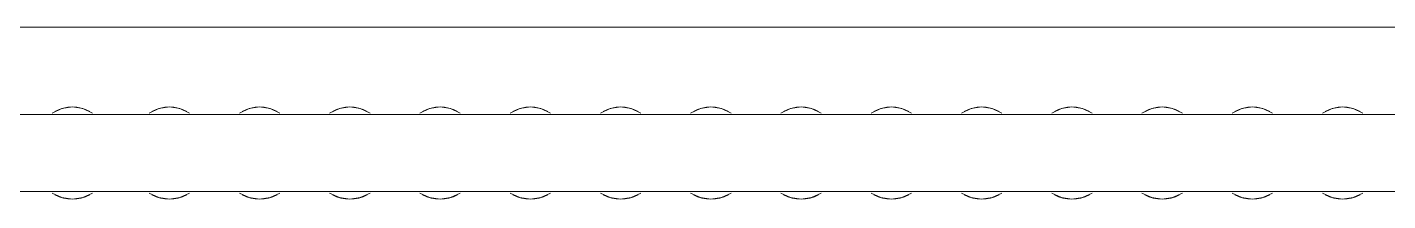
# Model space of a CAD drawing. Header units: centimetres. Extents: x -13467 to 3766, y -437 to 1921.
# Drawn here: x -4474.4 to -4385.8, y 178.4 to 189.7 of the extents above; entities that cross this region are included whole.
import ezdxf

# ---------------------------------------------------------------- set-up
doc = ezdxf.new("R2010")
doc.units = ezdxf.units.CM
doc.layers.add('M-EQPM', color=7, linetype='Continuous', lineweight=9)

# ---------------------------------------------------------------- blocks, each defined once
blk = doc.blocks.new('EQ-04-002 - EQ-04-002_dwg_Agrupar_528-1534099-Sección 1-2')
at = {"layer": 'M-EQPM', "color": 251, "true_color": 0x666666}
for p, q in [((-3713.316, 184), (-4009.985, 184)), ((-3713.316, 184), (-4009.985, 184)), ((-4009.815, 179), (-3713.316, 179)), ((-4009.815, 179), (-3713.316, 179))]:
    blk.add_line(p, q, dxfattribs=at)
at = {"layer": 'M-EQPM', "color": 251, "true_color": 0x666666, "flags": 128}
blk.add_lwpolyline([(-4009.815, 179), (-3713.316, 179), (-3713.316, 184), (-4009.985, 184)], dxfattribs=at)
blk = doc.blocks.new('EQ-04-002 - EQ-04-002_dwg_Agrupar_1737-1534104-Sección 1-2')
at = {"layer": 'M-EQPM', "color": 251, "true_color": 0x666666}
for p, q in [((-3849.819, 184.398), (-3850.454, 184.098)), ((-3849.137, 184.5), (-3849.819, 184.398)), ((-3848.456, 184.398), (-3849.137, 184.5)), ((-3848.456, 184.398), (-3847.82, 184.098)), ((-3849.819, 178.602), (-3850.454, 178.902)), ((-3849.137, 178.5), (-3849.819, 178.602)), ((-3848.456, 178.602), (-3849.137, 178.5)), ((-3847.82, 178.902), (-3848.456, 178.602))]:
    blk.add_line(p, q, dxfattribs=at)
for start_param, end_param in [(5.836266, 6.730104), (5.836266, 6.730104), (5.836266, 6.730104), (5.836266, 6.730104), (5.836266, 6.730104), (5.836266, 6.730104), (5.836266, 6.730104), (5.836266, 6.730104), (5.836266, 6.730104), (5.836266, 6.730104), (5.836266, 6.730104), (5.836266, 6.730104), (5.836266, 6.730104), (5.836266, 6.730104), (5.836266, 6.730104), (5.836266, 6.730104), (5.836266, 6.730104), (5.836266, 6.730104), (5.836266, 6.730104), (5.836266, 6.730104), (5.836266, 6.730104), (5.836266, 6.730104), (5.836266, 6.730104), (5.836266, 6.730104), (5.836266, 6.730104), (2.694673, 3.588513), (2.694673, 3.588513), (2.694673, 3.588513), (2.694673, 3.588513), (2.694673, 3.588513), (2.694673, 3.588513), (2.694673, 3.588513), (2.694673, 3.588513), (2.694673, 3.588513), (2.694673, 3.588513), (2.694673, 3.588513), (2.694673, 3.588513), (2.694673, 3.588513), (2.694673, 3.588513), (2.694673, 3.588513), (2.694673, 3.588513), (2.694673, 3.588513), (2.694673, 3.588513), (2.694673, 3.588513), (2.694673, 3.588513), (2.694673, 3.588513), (2.694673, 3.588513), (2.694673, 3.588513), (2.694673, 3.588513), (2.694673, 3.588513)]:
    blk.add_ellipse((-3849.137, 181.5), major_axis=(0, 3), ratio=0.8777, start_param=start_param, end_param=end_param, dxfattribs=at)
blk = doc.blocks.new('EQ-04-002 - EQ-04-002_dwg_Agrupar_1737-1534105-Sección 1-2')
at = {"layer": 'M-EQPM', "color": 251, "true_color": 0x666666}
for p, q in [((-3902.744, 184.398), (-3903.379, 184.098)), ((-3902.062, 184.5), (-3902.744, 184.398)), ((-3901.381, 184.398), (-3902.062, 184.5)), ((-3901.381, 184.398), (-3900.746, 184.098)), ((-3902.744, 178.602), (-3903.379, 178.902)), ((-3902.062, 178.5), (-3902.744, 178.602)), ((-3901.381, 178.602), (-3902.062, 178.5)), ((-3900.746, 178.902), (-3901.381, 178.602))]:
    blk.add_line(p, q, dxfattribs=at)
for start_param, end_param in [(5.836266, 6.730104), (5.836266, 6.730104), (5.836266, 6.730104), (5.836266, 6.730104), (5.836266, 6.730104), (5.836266, 6.730104), (5.836266, 6.730104), (5.836266, 6.730104), (5.836266, 6.730104), (5.836266, 6.730104), (5.836266, 6.730104), (5.836266, 6.730104), (5.836266, 6.730104), (5.836266, 6.730104), (5.836266, 6.730104), (5.836266, 6.730104), (5.836266, 6.730104), (5.836266, 6.730104), (5.836266, 6.730104), (5.836266, 6.730104), (5.836266, 6.730104), (5.836266, 6.730104), (5.836266, 6.730104), (5.836266, 6.730104), (5.836266, 6.730104), (2.694673, 3.588513), (2.694673, 3.588513), (2.694673, 3.588513), (2.694673, 3.588513), (2.694673, 3.588513), (2.694673, 3.588513), (2.694673, 3.588513), (2.694673, 3.588513), (2.694673, 3.588513), (2.694673, 3.588513), (2.694673, 3.588513), (2.694673, 3.588513), (2.694673, 3.588513), (2.694673, 3.588513), (2.694673, 3.588513), (2.694673, 3.588513), (2.694673, 3.588513), (2.694673, 3.588513), (2.694673, 3.588513), (2.694673, 3.588513), (2.694673, 3.588513), (2.694673, 3.588513), (2.694673, 3.588513), (2.694673, 3.588513), (2.694673, 3.588513)]:
    blk.add_ellipse((-3902.062, 181.5), major_axis=(0, 3), ratio=0.8777, start_param=start_param, end_param=end_param, dxfattribs=at)
blk = doc.blocks.new('EQ-04-002 - EQ-04-002_dwg_Agrupar_1737-1534106-Sección 1-2')
at = {"layer": 'M-EQPM', "color": 251, "true_color": 0x666666}
for p, q in [((-3914.505, 184.398), (-3915.14, 184.098)), ((-3913.823, 184.5), (-3914.505, 184.398)), ((-3913.142, 184.398), (-3913.823, 184.5)), ((-3913.142, 184.398), (-3912.507, 184.098)), ((-3914.505, 178.602), (-3915.14, 178.902)), ((-3913.823, 178.5), (-3914.505, 178.602)), ((-3913.142, 178.602), (-3913.823, 178.5)), ((-3912.507, 178.902), (-3913.142, 178.602))]:
    blk.add_line(p, q, dxfattribs=at)
for start_param, end_param in [(5.836266, 6.730104), (5.836266, 6.730104), (5.836266, 6.730104), (5.836266, 6.730104), (5.836266, 6.730104), (5.836266, 6.730104), (5.836266, 6.730104), (5.836266, 6.730104), (5.836266, 6.730104), (5.836266, 6.730104), (5.836266, 6.730104), (5.836266, 6.730104), (5.836266, 6.730104), (5.836266, 6.730104), (5.836266, 6.730104), (5.836266, 6.730104), (5.836266, 6.730104), (5.836266, 6.730104), (5.836266, 6.730104), (5.836266, 6.730104), (5.836266, 6.730104), (5.836266, 6.730104), (5.836266, 6.730104), (5.836266, 6.730104), (5.836266, 6.730104), (2.694673, 3.588513), (2.694673, 3.588513), (2.694673, 3.588513), (2.694673, 3.588513), (2.694673, 3.588513), (2.694673, 3.588513), (2.694673, 3.588513), (2.694673, 3.588513), (2.694673, 3.588513), (2.694673, 3.588513), (2.694673, 3.588513), (2.694673, 3.588513), (2.694673, 3.588513), (2.694673, 3.588513), (2.694673, 3.588513), (2.694673, 3.588513), (2.694673, 3.588513), (2.694673, 3.588513), (2.694673, 3.588513), (2.694673, 3.588513), (2.694673, 3.588513), (2.694673, 3.588513), (2.694673, 3.588513), (2.694673, 3.588513), (2.694673, 3.588513)]:
    blk.add_ellipse((-3913.823, 181.5), major_axis=(0, 3), ratio=0.8777, start_param=start_param, end_param=end_param, dxfattribs=at)
blk = doc.blocks.new('EQ-04-002 - EQ-04-002_dwg_Agrupar_1737-1534109-Sección 1-2')
at = {"layer": 'M-EQPM', "color": 251, "true_color": 0x666666}
for p, q in [((-3867.46, 184.398), (-3868.095, 184.098)), ((-3866.779, 184.5), (-3867.46, 184.398)), ((-3866.097, 184.398), (-3866.779, 184.5)), ((-3866.097, 184.398), (-3865.462, 184.098)), ((-3867.46, 178.602), (-3868.095, 178.902)), ((-3866.779, 178.5), (-3867.46, 178.602)), ((-3866.097, 178.602), (-3866.779, 178.5)), ((-3865.462, 178.902), (-3866.097, 178.602))]:
    blk.add_line(p, q, dxfattribs=at)
for start_param, end_param in [(5.836266, 6.730104), (5.836266, 6.730104), (5.836266, 6.730104), (5.836266, 6.730104), (5.836266, 6.730104), (5.836266, 6.730104), (5.836266, 6.730104), (5.836266, 6.730104), (5.836266, 6.730104), (5.836266, 6.730104), (5.836266, 6.730104), (5.836266, 6.730104), (5.836266, 6.730104), (5.836266, 6.730104), (5.836266, 6.730104), (5.836266, 6.730104), (5.836266, 6.730104), (5.836266, 6.730104), (5.836266, 6.730104), (5.836266, 6.730104), (5.836266, 6.730104), (5.836266, 6.730104), (5.836266, 6.730104), (5.836266, 6.730104), (5.836266, 6.730104), (2.694673, 3.588513), (2.694673, 3.588513), (2.694673, 3.588513), (2.694673, 3.588513), (2.694673, 3.588513), (2.694673, 3.588513), (2.694673, 3.588513), (2.694673, 3.588513), (2.694673, 3.588513), (2.694673, 3.588513), (2.694673, 3.588513), (2.694673, 3.588513), (2.694673, 3.588513), (2.694673, 3.588513), (2.694673, 3.588513), (2.694673, 3.588513), (2.694673, 3.588513), (2.694673, 3.588513), (2.694673, 3.588513), (2.694673, 3.588513), (2.694673, 3.588513), (2.694673, 3.588513), (2.694673, 3.588513), (2.694673, 3.588513), (2.694673, 3.588513)]:
    blk.add_ellipse((-3866.779, 181.5), major_axis=(0, 3), ratio=0.8777, start_param=start_param, end_param=end_param, dxfattribs=at)
blk = doc.blocks.new('EQ-04-002 - EQ-04-002_dwg_Agrupar_1737-1534110-Sección 1-2')
at = {"layer": 'M-EQPM', "color": 251, "true_color": 0x666666}
for p, q in [((-3896.863, 184.398), (-3897.498, 184.098)), ((-3896.182, 184.5), (-3896.863, 184.398)), ((-3895.5, 184.398), (-3896.182, 184.5)), ((-3895.5, 184.398), (-3894.865, 184.098)), ((-3896.863, 178.602), (-3897.498, 178.902)), ((-3896.182, 178.5), (-3896.863, 178.602)), ((-3895.5, 178.602), (-3896.182, 178.5)), ((-3894.865, 178.902), (-3895.5, 178.602))]:
    blk.add_line(p, q, dxfattribs=at)
for start_param, end_param in [(5.836266, 6.730104), (5.836266, 6.730104), (5.836266, 6.730104), (5.836266, 6.730104), (5.836266, 6.730104), (5.836266, 6.730104), (5.836266, 6.730104), (5.836266, 6.730104), (5.836266, 6.730104), (5.836266, 6.730104), (5.836266, 6.730104), (5.836266, 6.730104), (5.836266, 6.730104), (5.836266, 6.730104), (5.836266, 6.730104), (5.836266, 6.730104), (5.836266, 6.730104), (5.836266, 6.730104), (5.836266, 6.730104), (5.836266, 6.730104), (5.836266, 6.730104), (5.836266, 6.730104), (5.836266, 6.730104), (5.836266, 6.730104), (5.836266, 6.730104), (2.694673, 3.588513), (2.694673, 3.588513), (2.694673, 3.588513), (2.694673, 3.588513), (2.694673, 3.588513), (2.694673, 3.588513), (2.694673, 3.588513), (2.694673, 3.588513), (2.694673, 3.588513), (2.694673, 3.588513), (2.694673, 3.588513), (2.694673, 3.588513), (2.694673, 3.588513), (2.694673, 3.588513), (2.694673, 3.588513), (2.694673, 3.588513), (2.694673, 3.588513), (2.694673, 3.588513), (2.694673, 3.588513), (2.694673, 3.588513), (2.694673, 3.588513), (2.694673, 3.588513), (2.694673, 3.588513), (2.694673, 3.588513), (2.694673, 3.588513)]:
    blk.add_ellipse((-3896.182, 181.5), major_axis=(0, 3), ratio=0.8777, start_param=start_param, end_param=end_param, dxfattribs=at)
blk = doc.blocks.new('EQ-04-002 - EQ-04-002_dwg_Agrupar_1737-1534116-Sección 1-2')
at = {"layer": 'M-EQPM', "color": 251, "true_color": 0x666666}
for p, q in [((-3885.102, 184.398), (-3885.737, 184.098)), ((-3884.421, 184.5), (-3885.102, 184.398)), ((-3883.739, 184.398), (-3884.421, 184.5)), ((-3883.739, 184.398), (-3883.104, 184.098)), ((-3885.102, 178.602), (-3885.737, 178.902)), ((-3884.421, 178.5), (-3885.102, 178.602)), ((-3883.739, 178.602), (-3884.421, 178.5)), ((-3883.104, 178.902), (-3883.739, 178.602))]:
    blk.add_line(p, q, dxfattribs=at)
for start_param, end_param in [(5.836266, 6.730104), (5.836266, 6.730104), (5.836266, 6.730104), (5.836266, 6.730104), (5.836266, 6.730104), (5.836266, 6.730104), (5.836266, 6.730104), (5.836266, 6.730104), (5.836266, 6.730104), (5.836266, 6.730104), (5.836266, 6.730104), (5.836266, 6.730104), (5.836266, 6.730104), (5.836266, 6.730104), (5.836266, 6.730104), (5.836266, 6.730104), (5.836266, 6.730104), (5.836266, 6.730104), (5.836266, 6.730104), (5.836266, 6.730104), (5.836266, 6.730104), (5.836266, 6.730104), (5.836266, 6.730104), (5.836266, 6.730104), (5.836266, 6.730104), (2.694673, 3.588513), (2.694673, 3.588513), (2.694673, 3.588513), (2.694673, 3.588513), (2.694673, 3.588513), (2.694673, 3.588513), (2.694673, 3.588513), (2.694673, 3.588513), (2.694673, 3.588513), (2.694673, 3.588513), (2.694673, 3.588513), (2.694673, 3.588513), (2.694673, 3.588513), (2.694673, 3.588513), (2.694673, 3.588513), (2.694673, 3.588513), (2.694673, 3.588513), (2.694673, 3.588513), (2.694673, 3.588513), (2.694673, 3.588513), (2.694673, 3.588513), (2.694673, 3.588513), (2.694673, 3.588513), (2.694673, 3.588513), (2.694673, 3.588513)]:
    blk.add_ellipse((-3884.421, 181.5), major_axis=(0, 3), ratio=0.8777, start_param=start_param, end_param=end_param, dxfattribs=at)
blk = doc.blocks.new('EQ-04-002 - EQ-04-002_dwg_Agrupar_1737-1534118-Sección 1-2')
at = {"layer": 'M-EQPM', "color": 251, "true_color": 0x666666}
for p, q in [((-3838.057, 184.398), (-3838.692, 184.098)), ((-3837.376, 184.5), (-3838.057, 184.398)), ((-3836.694, 184.398), (-3837.376, 184.5)), ((-3836.694, 184.398), (-3836.059, 184.098)), ((-3838.057, 178.602), (-3838.692, 178.902)), ((-3837.376, 178.5), (-3838.057, 178.602)), ((-3836.694, 178.602), (-3837.376, 178.5)), ((-3836.059, 178.902), (-3836.694, 178.602))]:
    blk.add_line(p, q, dxfattribs=at)
for start_param, end_param in [(5.836266, 6.730104), (5.836266, 6.730104), (5.836266, 6.730104), (5.836266, 6.730104), (5.836266, 6.730104), (5.836266, 6.730104), (5.836266, 6.730104), (5.836266, 6.730104), (5.836266, 6.730104), (5.836266, 6.730104), (5.836266, 6.730104), (5.836266, 6.730104), (5.836266, 6.730104), (5.836266, 6.730104), (5.836266, 6.730104), (5.836266, 6.730104), (5.836266, 6.730104), (5.836266, 6.730104), (5.836266, 6.730104), (5.836266, 6.730104), (5.836266, 6.730104), (5.836266, 6.730104), (5.836266, 6.730104), (5.836266, 6.730104), (5.836266, 6.730104), (2.694673, 3.588513), (2.694673, 3.588513), (2.694673, 3.588513), (2.694673, 3.588513), (2.694673, 3.588513), (2.694673, 3.588513), (2.694673, 3.588513), (2.694673, 3.588513), (2.694673, 3.588513), (2.694673, 3.588513), (2.694673, 3.588513), (2.694673, 3.588513), (2.694673, 3.588513), (2.694673, 3.588513), (2.694673, 3.588513), (2.694673, 3.588513), (2.694673, 3.588513), (2.694673, 3.588513), (2.694673, 3.588513), (2.694673, 3.588513), (2.694673, 3.588513), (2.694673, 3.588513), (2.694673, 3.588513), (2.694673, 3.588513), (2.694673, 3.588513)]:
    blk.add_ellipse((-3837.376, 181.5), major_axis=(0, 3), ratio=0.8777, start_param=start_param, end_param=end_param, dxfattribs=at)
blk = doc.blocks.new('EQ-04-002 - EQ-04-002_dwg_Agrupar_1737-1534120-Sección 1-2')
at = {"layer": 'M-EQPM', "color": 251, "true_color": 0x666666}
for p, q in [((-3908.624, 184.398), (-3909.259, 184.098)), ((-3907.943, 184.5), (-3908.624, 184.398)), ((-3907.261, 184.398), (-3907.943, 184.5)), ((-3907.261, 184.398), (-3906.626, 184.098)), ((-3908.624, 178.602), (-3909.259, 178.902)), ((-3907.943, 178.5), (-3908.624, 178.602)), ((-3907.261, 178.602), (-3907.943, 178.5)), ((-3906.626, 178.902), (-3907.261, 178.602))]:
    blk.add_line(p, q, dxfattribs=at)
for start_param, end_param in [(5.836266, 6.730104), (5.836266, 6.730104), (5.836266, 6.730104), (5.836266, 6.730104), (5.836266, 6.730104), (5.836266, 6.730104), (5.836266, 6.730104), (5.836266, 6.730104), (5.836266, 6.730104), (5.836266, 6.730104), (5.836266, 6.730104), (5.836266, 6.730104), (5.836266, 6.730104), (5.836266, 6.730104), (5.836266, 6.730104), (5.836266, 6.730104), (5.836266, 6.730104), (5.836266, 6.730104), (5.836266, 6.730104), (5.836266, 6.730104), (5.836266, 6.730104), (5.836266, 6.730104), (5.836266, 6.730104), (5.836266, 6.730104), (5.836266, 6.730104), (2.694673, 3.588513), (2.694673, 3.588513), (2.694673, 3.588513), (2.694673, 3.588513), (2.694673, 3.588513), (2.694673, 3.588513), (2.694673, 3.588513), (2.694673, 3.588513), (2.694673, 3.588513), (2.694673, 3.588513), (2.694673, 3.588513), (2.694673, 3.588513), (2.694673, 3.588513), (2.694673, 3.588513), (2.694673, 3.588513), (2.694673, 3.588513), (2.694673, 3.588513), (2.694673, 3.588513), (2.694673, 3.588513), (2.694673, 3.588513), (2.694673, 3.588513), (2.694673, 3.588513), (2.694673, 3.588513), (2.694673, 3.588513), (2.694673, 3.588513)]:
    blk.add_ellipse((-3907.943, 181.5), major_axis=(0, 3), ratio=0.8777, start_param=start_param, end_param=end_param, dxfattribs=at)
blk = doc.blocks.new('EQ-04-002 - EQ-04-002_dwg_Agrupar_1737-1534122-Sección 1-2')
at = {"layer": 'M-EQPM', "color": 251, "true_color": 0x666666}
for p, q in [((-3920.824, 184.398), (-3921.459, 184.098)), ((-3920.143, 184.5), (-3920.824, 184.398)), ((-3919.461, 184.398), (-3920.143, 184.5)), ((-3919.461, 184.398), (-3918.826, 184.098)), ((-3920.824, 178.602), (-3921.459, 178.902)), ((-3920.143, 178.5), (-3920.824, 178.602)), ((-3919.461, 178.602), (-3920.143, 178.5)), ((-3918.826, 178.902), (-3919.461, 178.602))]:
    blk.add_line(p, q, dxfattribs=at)
for start_param, end_param in [(5.836266, 6.730104), (5.836266, 6.730104), (5.836266, 6.730104), (5.836266, 6.730104), (5.836266, 6.730104), (5.836266, 6.730104), (5.836266, 6.730104), (5.836266, 6.730104), (5.836266, 6.730104), (5.836266, 6.730104), (5.836266, 6.730104), (5.836266, 6.730104), (5.836266, 6.730104), (5.836266, 6.730104), (5.836266, 6.730104), (5.836266, 6.730104), (5.836266, 6.730104), (5.836266, 6.730104), (5.836266, 6.730104), (5.836266, 6.730104), (5.836266, 6.730104), (5.836266, 6.730104), (5.836266, 6.730104), (5.836266, 6.730104), (5.836266, 6.730104), (2.694673, 3.588513), (2.694673, 3.588513), (2.694673, 3.588513), (2.694673, 3.588513), (2.694673, 3.588513), (2.694673, 3.588513), (2.694673, 3.588513), (2.694673, 3.588513), (2.694673, 3.588513), (2.694673, 3.588513), (2.694673, 3.588513), (2.694673, 3.588513), (2.694673, 3.588513), (2.694673, 3.588513), (2.694673, 3.588513), (2.694673, 3.588513), (2.694673, 3.588513), (2.694673, 3.588513), (2.694673, 3.588513), (2.694673, 3.588513), (2.694673, 3.588513), (2.694673, 3.588513), (2.694673, 3.588513), (2.694673, 3.588513), (2.694673, 3.588513)]:
    blk.add_ellipse((-3920.143, 181.5), major_axis=(0, 3), ratio=0.8777, start_param=start_param, end_param=end_param, dxfattribs=at)
blk = doc.blocks.new('EQ-04-002 - EQ-04-002_dwg_Agrupar_1737-1534123-Sección 1-2')
at = {"layer": 'M-EQPM', "color": 251, "true_color": 0x666666}
for p, q in [((-3843.938, 184.398), (-3844.573, 184.098)), ((-3843.256, 184.5), (-3843.938, 184.398)), ((-3842.575, 184.398), (-3843.256, 184.5)), ((-3842.575, 184.398), (-3841.94, 184.098)), ((-3843.938, 178.602), (-3844.573, 178.902)), ((-3843.256, 178.5), (-3843.938, 178.602)), ((-3842.575, 178.602), (-3843.256, 178.5)), ((-3841.94, 178.902), (-3842.575, 178.602))]:
    blk.add_line(p, q, dxfattribs=at)
for start_param, end_param in [(5.836266, 6.730104), (5.836266, 6.730104), (5.836266, 6.730104), (5.836266, 6.730104), (5.836266, 6.730104), (5.836266, 6.730104), (5.836266, 6.730104), (5.836266, 6.730104), (5.836266, 6.730104), (5.836266, 6.730104), (5.836266, 6.730104), (5.836266, 6.730104), (5.836266, 6.730104), (5.836266, 6.730104), (5.836266, 6.730104), (5.836266, 6.730104), (5.836266, 6.730104), (5.836266, 6.730104), (5.836266, 6.730104), (5.836266, 6.730104), (5.836266, 6.730104), (5.836266, 6.730104), (5.836266, 6.730104), (5.836266, 6.730104), (5.836266, 6.730104), (2.694673, 3.588513), (2.694673, 3.588513), (2.694673, 3.588513), (2.694673, 3.588513), (2.694673, 3.588513), (2.694673, 3.588513), (2.694673, 3.588513), (2.694673, 3.588513), (2.694673, 3.588513), (2.694673, 3.588513), (2.694673, 3.588513), (2.694673, 3.588513), (2.694673, 3.588513), (2.694673, 3.588513), (2.694673, 3.588513), (2.694673, 3.588513), (2.694673, 3.588513), (2.694673, 3.588513), (2.694673, 3.588513), (2.694673, 3.588513), (2.694673, 3.588513), (2.694673, 3.588513), (2.694673, 3.588513), (2.694673, 3.588513), (2.694673, 3.588513)]:
    blk.add_ellipse((-3843.256, 181.5), major_axis=(0, 3), ratio=0.8777, start_param=start_param, end_param=end_param, dxfattribs=at)
blk = doc.blocks.new('EQ-04-002 - EQ-04-002_dwg_Agrupar_1737-1534124-Sección 1-2')
at = {"layer": 'M-EQPM', "color": 251, "true_color": 0x666666}
for p, q in [((-3879.221, 184.398), (-3879.857, 184.098)), ((-3878.54, 184.5), (-3879.221, 184.398)), ((-3877.858, 184.398), (-3878.54, 184.5)), ((-3877.858, 184.398), (-3877.223, 184.098)), ((-3879.221, 178.602), (-3879.857, 178.902)), ((-3878.54, 178.5), (-3879.221, 178.602)), ((-3877.858, 178.602), (-3878.54, 178.5)), ((-3877.223, 178.902), (-3877.858, 178.602))]:
    blk.add_line(p, q, dxfattribs=at)
for start_param, end_param in [(5.836266, 6.730104), (5.836266, 6.730104), (5.836266, 6.730104), (5.836266, 6.730104), (5.836266, 6.730104), (5.836266, 6.730104), (5.836266, 6.730104), (5.836266, 6.730104), (5.836266, 6.730104), (5.836266, 6.730104), (5.836266, 6.730104), (5.836266, 6.730104), (5.836266, 6.730104), (5.836266, 6.730104), (5.836266, 6.730104), (5.836266, 6.730104), (5.836266, 6.730104), (5.836266, 6.730104), (5.836266, 6.730104), (5.836266, 6.730104), (5.836266, 6.730104), (5.836266, 6.730104), (5.836266, 6.730104), (5.836266, 6.730104), (5.836266, 6.730104), (2.694673, 3.588513), (2.694673, 3.588513), (2.694673, 3.588513), (2.694673, 3.588513), (2.694673, 3.588513), (2.694673, 3.588513), (2.694673, 3.588513), (2.694673, 3.588513), (2.694673, 3.588513), (2.694673, 3.588513), (2.694673, 3.588513), (2.694673, 3.588513), (2.694673, 3.588513), (2.694673, 3.588513), (2.694673, 3.588513), (2.694673, 3.588513), (2.694673, 3.588513), (2.694673, 3.588513), (2.694673, 3.588513), (2.694673, 3.588513), (2.694673, 3.588513), (2.694673, 3.588513), (2.694673, 3.588513), (2.694673, 3.588513), (2.694673, 3.588513)]:
    blk.add_ellipse((-3878.54, 181.5), major_axis=(0, 3), ratio=0.8777, start_param=start_param, end_param=end_param, dxfattribs=at)
blk = doc.blocks.new('EQ-04-002 - EQ-04-002_dwg_Agrupar_1737-1534127-Sección 1-2')
at = {"layer": 'M-EQPM', "color": 251, "true_color": 0x666666}
for p, q in [((-3855.699, 184.398), (-3856.334, 184.098)), ((-3855.018, 184.5), (-3855.699, 184.398)), ((-3854.336, 184.398), (-3855.018, 184.5)), ((-3854.336, 184.398), (-3853.701, 184.098)), ((-3855.699, 178.602), (-3856.334, 178.902)), ((-3855.018, 178.5), (-3855.699, 178.602)), ((-3854.336, 178.602), (-3855.018, 178.5)), ((-3853.701, 178.902), (-3854.336, 178.602))]:
    blk.add_line(p, q, dxfattribs=at)
for start_param, end_param in [(5.836266, 6.730104), (5.836266, 6.730104), (5.836266, 6.730104), (5.836266, 6.730104), (5.836266, 6.730104), (5.836266, 6.730104), (5.836266, 6.730104), (5.836266, 6.730104), (5.836266, 6.730104), (5.836266, 6.730104), (5.836266, 6.730104), (5.836266, 6.730104), (5.836266, 6.730104), (5.836266, 6.730104), (5.836266, 6.730104), (5.836266, 6.730104), (5.836266, 6.730104), (5.836266, 6.730104), (5.836266, 6.730104), (5.836266, 6.730104), (5.836266, 6.730104), (5.836266, 6.730104), (5.836266, 6.730104), (5.836266, 6.730104), (5.836266, 6.730104), (2.694673, 3.588513), (2.694673, 3.588513), (2.694673, 3.588513), (2.694673, 3.588513), (2.694673, 3.588513), (2.694673, 3.588513), (2.694673, 3.588513), (2.694673, 3.588513), (2.694673, 3.588513), (2.694673, 3.588513), (2.694673, 3.588513), (2.694673, 3.588513), (2.694673, 3.588513), (2.694673, 3.588513), (2.694673, 3.588513), (2.694673, 3.588513), (2.694673, 3.588513), (2.694673, 3.588513), (2.694673, 3.588513), (2.694673, 3.588513), (2.694673, 3.588513), (2.694673, 3.588513), (2.694673, 3.588513), (2.694673, 3.588513), (2.694673, 3.588513)]:
    blk.add_ellipse((-3855.018, 181.5), major_axis=(0, 3), ratio=0.8777, start_param=start_param, end_param=end_param, dxfattribs=at)
blk = doc.blocks.new('EQ-04-002 - EQ-04-002_dwg_Agrupar_1737-1534129-Sección 1-2')
at = {"layer": 'M-EQPM', "color": 251, "true_color": 0x666666}
for p, q in [((-3861.58, 184.398), (-3862.215, 184.098)), ((-3860.898, 184.5), (-3861.58, 184.398)), ((-3860.217, 184.398), (-3860.898, 184.5)), ((-3860.217, 184.398), (-3859.582, 184.098)), ((-3861.58, 178.602), (-3862.215, 178.902)), ((-3860.898, 178.5), (-3861.58, 178.602)), ((-3860.217, 178.602), (-3860.898, 178.5)), ((-3859.582, 178.902), (-3860.217, 178.602))]:
    blk.add_line(p, q, dxfattribs=at)
for start_param, end_param in [(5.836266, 6.730104), (5.836266, 6.730104), (5.836266, 6.730104), (5.836266, 6.730104), (5.836266, 6.730104), (5.836266, 6.730104), (5.836266, 6.730104), (5.836266, 6.730104), (5.836266, 6.730104), (5.836266, 6.730104), (5.836266, 6.730104), (5.836266, 6.730104), (5.836266, 6.730104), (5.836266, 6.730104), (5.836266, 6.730104), (5.836266, 6.730104), (5.836266, 6.730104), (5.836266, 6.730104), (5.836266, 6.730104), (5.836266, 6.730104), (5.836266, 6.730104), (5.836266, 6.730104), (5.836266, 6.730104), (5.836266, 6.730104), (5.836266, 6.730104), (2.694673, 3.588513), (2.694673, 3.588513), (2.694673, 3.588513), (2.694673, 3.588513), (2.694673, 3.588513), (2.694673, 3.588513), (2.694673, 3.588513), (2.694673, 3.588513), (2.694673, 3.588513), (2.694673, 3.588513), (2.694673, 3.588513), (2.694673, 3.588513), (2.694673, 3.588513), (2.694673, 3.588513), (2.694673, 3.588513), (2.694673, 3.588513), (2.694673, 3.588513), (2.694673, 3.588513), (2.694673, 3.588513), (2.694673, 3.588513), (2.694673, 3.588513), (2.694673, 3.588513), (2.694673, 3.588513), (2.694673, 3.588513), (2.694673, 3.588513)]:
    blk.add_ellipse((-3860.898, 181.5), major_axis=(0, 3), ratio=0.8777, start_param=start_param, end_param=end_param, dxfattribs=at)
blk = doc.blocks.new('EQ-04-002 - EQ-04-002_dwg_Agrupar_1737-1534131-Sección 1-2')
at = {"layer": 'M-EQPM', "color": 251, "true_color": 0x666666}
for p, q in [((-3873.341, 184.398), (-3873.976, 184.098)), ((-3872.659, 184.5), (-3873.341, 184.398)), ((-3871.978, 184.398), (-3872.659, 184.5)), ((-3871.978, 184.398), (-3871.343, 184.098)), ((-3873.341, 178.602), (-3873.976, 178.902)), ((-3872.659, 178.5), (-3873.341, 178.602)), ((-3871.978, 178.602), (-3872.659, 178.5)), ((-3871.343, 178.902), (-3871.978, 178.602))]:
    blk.add_line(p, q, dxfattribs=at)
for start_param, end_param in [(5.836266, 6.730104), (5.836266, 6.730104), (5.836266, 6.730104), (5.836266, 6.730104), (5.836266, 6.730104), (5.836266, 6.730104), (5.836266, 6.730104), (5.836266, 6.730104), (5.836266, 6.730104), (5.836266, 6.730104), (5.836266, 6.730104), (5.836266, 6.730104), (5.836266, 6.730104), (5.836266, 6.730104), (5.836266, 6.730104), (5.836266, 6.730104), (5.836266, 6.730104), (5.836266, 6.730104), (5.836266, 6.730104), (5.836266, 6.730104), (5.836266, 6.730104), (5.836266, 6.730104), (5.836266, 6.730104), (5.836266, 6.730104), (5.836266, 6.730104), (2.694673, 3.588513), (2.694673, 3.588513), (2.694673, 3.588513), (2.694673, 3.588513), (2.694673, 3.588513), (2.694673, 3.588513), (2.694673, 3.588513), (2.694673, 3.588513), (2.694673, 3.588513), (2.694673, 3.588513), (2.694673, 3.588513), (2.694673, 3.588513), (2.694673, 3.588513), (2.694673, 3.588513), (2.694673, 3.588513), (2.694673, 3.588513), (2.694673, 3.588513), (2.694673, 3.588513), (2.694673, 3.588513), (2.694673, 3.588513), (2.694673, 3.588513), (2.694673, 3.588513), (2.694673, 3.588513), (2.694673, 3.588513), (2.694673, 3.588513)]:
    blk.add_ellipse((-3872.659, 181.5), major_axis=(0, 3), ratio=0.8777, start_param=start_param, end_param=end_param, dxfattribs=at)
blk = doc.blocks.new('EQ-04-002 - EQ-04-002_dwg_Agrupar_1737-1534132-Sección 1-2')
at = {"layer": 'M-EQPM', "color": 251, "true_color": 0x666666}
for p, q in [((-3890.983, 184.398), (-3891.618, 184.098)), ((-3890.301, 184.5), (-3890.983, 184.398)), ((-3889.62, 184.398), (-3890.301, 184.5)), ((-3889.62, 184.398), (-3888.985, 184.098)), ((-3890.983, 178.602), (-3891.618, 178.902)), ((-3890.301, 178.5), (-3890.983, 178.602)), ((-3889.62, 178.602), (-3890.301, 178.5)), ((-3888.985, 178.902), (-3889.62, 178.602))]:
    blk.add_line(p, q, dxfattribs=at)
for start_param, end_param in [(5.836266, 6.730104), (5.836266, 6.730104), (5.836266, 6.730104), (5.836266, 6.730104), (5.836266, 6.730104), (5.836266, 6.730104), (5.836266, 6.730104), (5.836266, 6.730104), (5.836266, 6.730104), (5.836266, 6.730104), (5.836266, 6.730104), (5.836266, 6.730104), (5.836266, 6.730104), (5.836266, 6.730104), (5.836266, 6.730104), (5.836266, 6.730104), (5.836266, 6.730104), (5.836266, 6.730104), (5.836266, 6.730104), (5.836266, 6.730104), (5.836266, 6.730104), (5.836266, 6.730104), (5.836266, 6.730104), (5.836266, 6.730104), (5.836266, 6.730104), (2.694673, 3.588513), (2.694673, 3.588513), (2.694673, 3.588513), (2.694673, 3.588513), (2.694673, 3.588513), (2.694673, 3.588513), (2.694673, 3.588513), (2.694673, 3.588513), (2.694673, 3.588513), (2.694673, 3.588513), (2.694673, 3.588513), (2.694673, 3.588513), (2.694673, 3.588513), (2.694673, 3.588513), (2.694673, 3.588513), (2.694673, 3.588513), (2.694673, 3.588513), (2.694673, 3.588513), (2.694673, 3.588513), (2.694673, 3.588513), (2.694673, 3.588513), (2.694673, 3.588513), (2.694673, 3.588513), (2.694673, 3.588513), (2.694673, 3.588513)]:
    blk.add_ellipse((-3890.301, 181.5), major_axis=(0, 3), ratio=0.8777, start_param=start_param, end_param=end_param, dxfattribs=at)
blk = doc.blocks.new('EQ-04-002 - EQ-04-002_dwg_Agrupar_1736-1534157-Sección 1-2')
for name in ['EQ-04-002 - EQ-04-002_dwg_Agrupar_1737-1534122-Sección 1-2', 'EQ-04-002 - EQ-04-002_dwg_Agrupar_1737-1534106-Sección 1-2', 'EQ-04-002 - EQ-04-002_dwg_Agrupar_1737-1534120-Sección 1-2', 'EQ-04-002 - EQ-04-002_dwg_Agrupar_1737-1534105-Sección 1-2', 'EQ-04-002 - EQ-04-002_dwg_Agrupar_1737-1534110-Sección 1-2', 'EQ-04-002 - EQ-04-002_dwg_Agrupar_1737-1534132-Sección 1-2', 'EQ-04-002 - EQ-04-002_dwg_Agrupar_1737-1534116-Sección 1-2', 'EQ-04-002 - EQ-04-002_dwg_Agrupar_1737-1534124-Sección 1-2', 'EQ-04-002 - EQ-04-002_dwg_Agrupar_1737-1534131-Sección 1-2', 'EQ-04-002 - EQ-04-002_dwg_Agrupar_1737-1534109-Sección 1-2', 'EQ-04-002 - EQ-04-002_dwg_Agrupar_1737-1534129-Sección 1-2', 'EQ-04-002 - EQ-04-002_dwg_Agrupar_1737-1534127-Sección 1-2', 'EQ-04-002 - EQ-04-002_dwg_Agrupar_1737-1534104-Sección 1-2', 'EQ-04-002 - EQ-04-002_dwg_Agrupar_1737-1534123-Sección 1-2', 'EQ-04-002 - EQ-04-002_dwg_Agrupar_1737-1534118-Sección 1-2', 'EQ-04-002 - EQ-04-002_dwg_Agrupar_528-1534099-Sección 1-2']:
    blk.add_blockref(name, (0, 0))
blk = doc.blocks.new('EQ-04-002 - EQ-04-002_dwg-1534096-Sección 1-2')
blk.add_blockref('EQ-04-002 - EQ-04-002_dwg_Agrupar_1736-1534157-Sección 1-2', (0, 0))
blk = doc.blocks.new('EQ-04-002 - EQ-04-002-1534158-Sección 1-2')
blk.add_blockref('EQ-04-002 - EQ-04-002_dwg-1534096-Sección 1-2', (0, 0))
blk = doc.blocks.new('EQ-05-014 - EQ-05-014_dwg_Agrupar_514-1555421-Sección 1-2')
at = {"layer": 'M-EQPM', "color": 1, "true_color": 0xff0000}
blk.add_line((-3709.123, 189.684), (-4297.089, 189.684), dxfattribs=at)
at = {"layer": 'M-EQPM', "color": 1, "true_color": 0xff0000, "flags": 128}
blk.add_lwpolyline([(-3709.123, 189.684), (-4297.089, 189.684)], close=True, dxfattribs=at)
blk = doc.blocks.new('EQ-05-014 - EQ-05-014_dwg-1555392-Sección 1-2')
blk.add_blockref('EQ-05-014 - EQ-05-014_dwg_Agrupar_514-1555421-Sección 1-2', (0, 0))
blk = doc.blocks.new('EQ-05-014 - EQ-05-014-1555424-Sección 1-2')
blk.add_blockref('EQ-05-014 - EQ-05-014_dwg-1555392-Sección 1-2', (0, 0))
blk = doc.blocks.new('PQ_RVR_MEP-01_ZZ_ZZ_MO_T_A_rvt-2-Sección 1-2')
at = {"layer": 'M-EQPM', "lineweight": 9}
for name in ['EQ-05-014 - EQ-05-014-1555424-Sección 1-2', 'EQ-04-002 - EQ-04-002-1534158-Sección 1-2']:
    blk.add_blockref(name, (0, 0), dxfattribs=at)

msp = doc.modelspace()

# ---------------------------------------------------------------- block references
at = {"lineweight": 5}
msp.add_blockref('PQ_RVR_MEP-01_ZZ_ZZ_MO_T_A_rvt-2-Sección 1-2', (-551.352, 0), dxfattribs=at)

doc.saveas('drawing.dxf')
